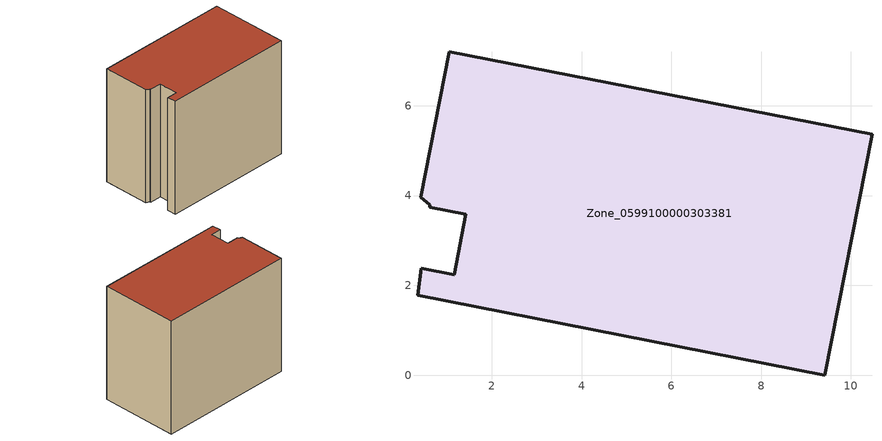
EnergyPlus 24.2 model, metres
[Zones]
Zone_0599100000303381
 floor ground (C_G): 9.42,0 0.35,1.78 0.43,2.38 1.16,2.24 1.42,3.58 0.61,3.73 0.62,3.8 0.42,3.97 1.05,7.2 10.47,5.36 z0
 wall outside (C_F): 0.35,1.78 9.42,0 10.47,5.36 1.05,7.2 0.42,3.97 0.62,3.8 0.61,3.73 1.42,3.58 1.16,2.24 0.43,2.38 0.35,1.78 z0:8.26
 roof outside (C_R): 0.42,3.97 0.62,3.8 0.61,3.73 1.42,3.58 1.16,2.24 0.43,2.38 0.35,1.78 9.42,0 10.47,5.36 1.05,7.2 z8.26
[BUILDING]
Pand.0599100000303381: North Axis=0; Terrain=City; Loads Convergence Tolerance Value=0.04; Temperature Convergence Tolerance Value=0.4; Solar Distribution=FullExterior; Maximum Number of Warmup Days=25; Minimum Number of Warmup Days=1
[Site:Location]
Rotterdam.The.Hague.AP_ZH_NLD Design_Conditions: Latitude=51.96; Longitude=4.45; Time Zone=1; Elevation=-4.5
[SITE:GROUNDTEMPERATURE:BUILDINGSURFACE]
18, 18, 18, 18, 18, 18, 18, 18, 18, 18, 18, 18
[MATERIAL] Thermal Absorptance=0.9; Solar Absorptance=0.7; Visible Absorptance=0.7
Name | Roughness | Thickness | Conductivity | Density | Specific Heat
G.TI.1975-1991 | MediumSmooth | 0.15 | 0.288461 | 540 | 1210
F.TI.1975-1991 | Rough | 0.3 | 0.230769 | 1920 | 840
R.TI.1975-1991 | MediumRough | 0.2 | 0.153846 | 1500 | 1000
[CONSTRUCTION]
C_G: G.TI.1975-1991
C_F: F.TI.1975-1991
C_R: R.TI.1975-1991
[ZONE]
Zone_0599100000303381: Type=1; Multiplier=1; Ceiling Height=Autocalculate; Volume=Autocalculate; Floor Area=autocalculate; Part of Total Floor Area=Yes
[ZONEINFILTRATION:DESIGNFLOWRATE]
Infil_Zone_0599100000303381: Zone or ZoneList or Space or SpaceList=Zone_0599100000303381; Schedule=AlwaysOn; Design Flow Rate Calculation Method=Flow/Area; Flow Rate per Floor Area=0.003; Constant Term Coefficient=1; Temperature Term Coefficient=0; Velocity Term Coefficient=0; Velocity Squared Term Coefficient=0
[HVACTEMPLATE:ZONE:IDEALLOADSAIRSYSTEM]
Zone_0599100000303381: Maximum Heating Supply Air Temperature=50; Minimum Cooling Supply Air Temperature=13; Maximum Heating Supply Air Humidity Ratio=0.0156; Minimum Cooling Supply Air Humidity Ratio=0.0077; Heating Limit=NoLimit; Cooling Limit=NoLimit; Dehumidification Control Type=ConstantSensibleHeatRatio; Cooling Sensible Heat Ratio=0.7; Dehumidification Setpoint=60; Humidification Control Type=None; Humidification Setpoint=30; Outdoor Air Method=None; Outdoor Air Flow Rate per Person=0.00944; Outdoor Air Flow Rate per Zone Floor Area=0; Outdoor Air Flow Rate per Zone=0; Demand Controlled Ventilation Type=None; Outdoor Air Economizer Type=NoEconomizer; Heat Recovery Type=None; Sensible Heat Recovery Effectiveness=0.7; Latent Heat Recovery Effectiveness=0.65
[ZONECONTROL:THERMOSTAT]
ThermostatControl_Zone_0599100000303381: Zone or ZoneList=Zone_0599100000303381; Control Type Schedule=DualSetpointControlType; Control 1=Thermostat_Zone_0599100000303381; Temperature Difference Between Cutout And Setpoint=0
[THERMOSTATSETPOINT:DUALSETPOINT]
Thermostat_Zone_0599100000303381: Heating Setpoint Temperature Schedule=HeatingSetpoint_Zone_0599100000303381; Cooling Setpoint Temperature Schedule=CoolingSetpoint_Zone_0599100000303381
[SCHEDULE:COMPACT]
HeatingSetpoint_Zone_0599100000303381: Through: 12/31, For: AllDays, Until: 24:00, 21
CoolingSetpoint_Zone_0599100000303381: Through: 12/31, For: AllDays, Until: 24:00, 24
DualSetpointControlType: Through: 12/31, For: AllDays, Until: 24:00, 4
AlwaysOn: Through: 12/31, For: AllDays, Until: 24:00, 1
